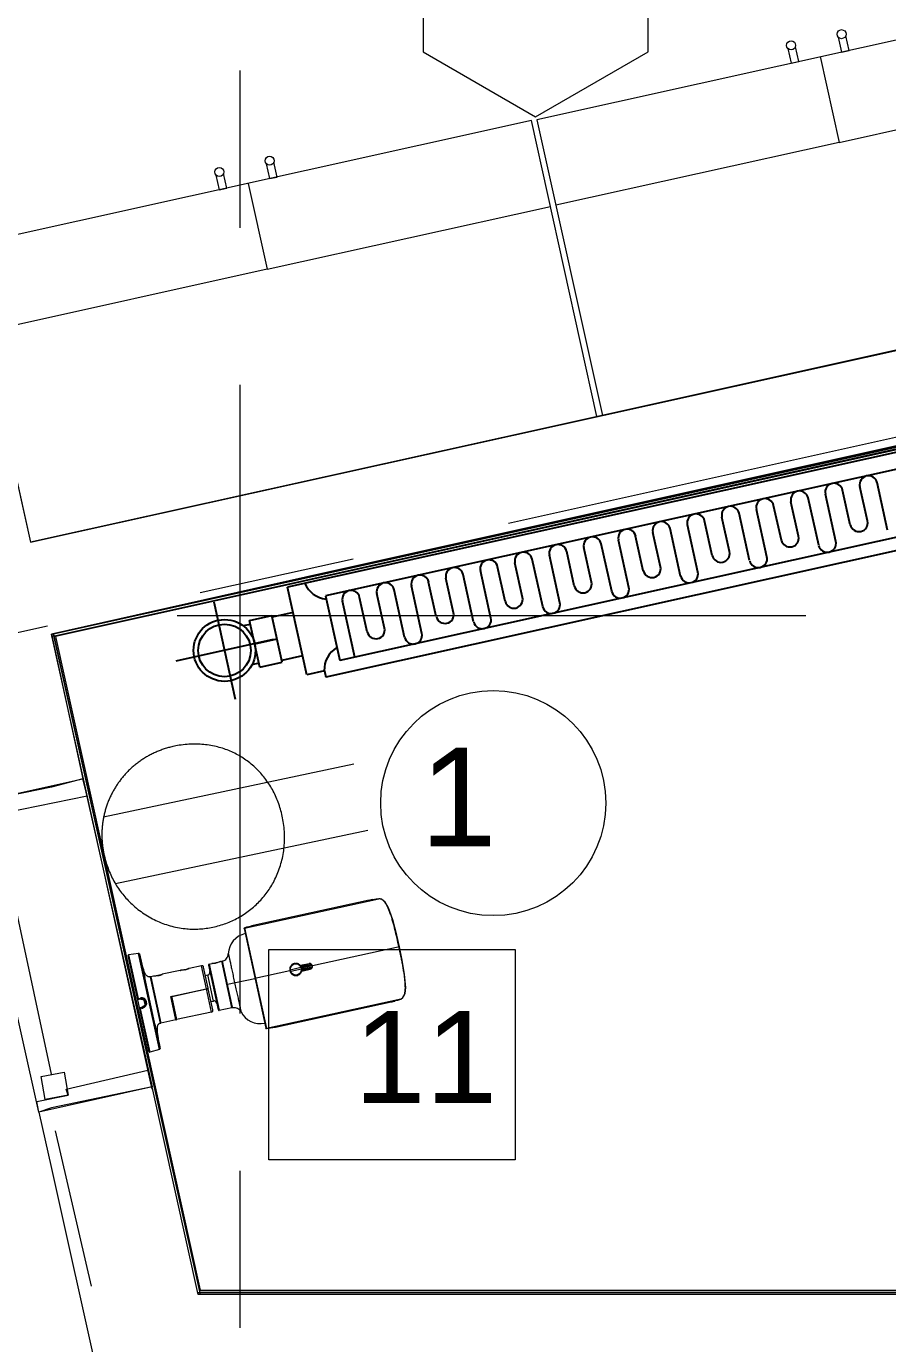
# Model space of a CAD drawing. Header units: inches. Extents: x 0.9 to 36.3, y 0.7 to 23.3.
# Drawn here: x 15.818 to 16.503, y 8.654 to 9.701 of the extents above; entities that cross this region are included whole.
import ezdxf

# ---------------------------------------------------------------- set-up
doc = ezdxf.new("R2010")
doc.units = ezdxf.units.IN
doc.layers.add('Baseboard heater', color=7, linetype='Continuous', true_color=0x581317)
for name, color, linetype, lineweight, true_color in [('Blocks', 7, 'Continuous', 5, 0x9a9c7f), ('Numbering Lights', 1, 'Continuous', 15, 0xff0000), ('PDF_Geometry', 7, 'Continuous', 9, 0x777777)]:
    doc.layers.add(name, color=color, linetype=linetype, lineweight=lineweight, true_color=true_color)
for name, color, linetype, lineweight in [('CCTV', 38, 'Continuous', 0), ('Numbering CCTV', 38, 'Continuous', 0), ('Numbering receptecles', 170, 'Continuous', 15), ('Receptacles', 170, 'Continuous', 15)]:
    doc.layers.add(name, color=color, linetype=linetype, lineweight=lineweight)
doc.styles.get("Standard").update_dxf_attribs({"font": 'arial.ttf'})

msp = doc.modelspace()

# ---------------------------------------------------------------- linework, layer by layer
at = {"layer": 'Baseboard heater', "linetype": 'ByBlock', "ltscale": 0.5}
for p, q in [((17.27, 9.5314), (16.0253, 9.2553)), ((17.2726, 9.4536), (16.0558, 9.1838)), ((16.0407, 9.1858), (16.0253, 9.2553)), ((16.0556, 9.2485), (16.067, 9.197)), ((16.0789, 9.1997), (16.069, 9.2443)), ((16.0888, 9.2199), (16.0827, 9.2473)), ((16.0547, 9.1889), (16.0407, 9.1858)), ((16.0547, 9.1889), (16.0558, 9.1838))]:
    msp.add_line(p, q, dxfattribs=at)
at = {"layer": 'Baseboard heater', "linetype": 'ByBlock', "ltscale": 0.3}
for p, q in [((17.2455, 9.5124), (16.0556, 9.2485)), ((17.2569, 9.4609), (16.067, 9.197)), ((16.4866, 9.3081), (16.4806, 9.3355)), ((16.5026, 9.3008), (16.4943, 9.3386)), ((16.4478, 9.2887), (16.4394, 9.3264)), ((16.4615, 9.2917), (16.4531, 9.3294)), ((16.4729, 9.305), (16.4668, 9.3325)), ((16.3929, 9.2765), (16.3845, 9.3142)), ((16.4066, 9.2796), (16.3983, 9.3173)), ((16.4181, 9.2929), (16.412, 9.3203)), ((16.4318, 9.2959), (16.4257, 9.3234)), ((16.3518, 9.2674), (16.3434, 9.3051)), ((16.3632, 9.2807), (16.3571, 9.3081)), ((16.3769, 9.2838), (16.3708, 9.3112)), ((16.2969, 9.2552), (16.2885, 9.2929)), ((16.3083, 9.2685), (16.3022, 9.296)), ((16.322, 9.2716), (16.3159, 9.299)), ((16.338, 9.2643), (16.3297, 9.3021)), ((16.2534, 9.2564), (16.2474, 9.2838)), ((16.2672, 9.2594), (16.2611, 9.2869)), ((16.2832, 9.2522), (16.2748, 9.2899)), ((16.1986, 9.2442), (16.1925, 9.2716)), ((16.2123, 9.2472), (16.2062, 9.2747)), ((16.2283, 9.24), (16.2199, 9.2777)), ((16.242, 9.243), (16.2336, 9.2808)), ((16.1574, 9.2351), (16.1513, 9.2625)), ((16.1734, 9.2278), (16.165, 9.2656)), ((16.1871, 9.2309), (16.1788, 9.2686)), ((16.1185, 9.2157), (16.1102, 9.2534)), ((16.1323, 9.2187), (16.1239, 9.2564)), ((16.1437, 9.232), (16.1376, 9.2595)), ((15.9667, 9.2438), (15.9838, 9.1664)), ((16.1025, 9.2229), (16.0965, 9.2503)), ((15.9952, 9.2289), (16.013, 9.2329)), ((16.0212, 9.1958), (16.013, 9.2329)), ((16.0298, 9.2352), (16.0133, 9.2315)), ((15.9958, 9.2258), (15.9902, 9.2246)), ((16.0034, 9.1919), (15.9952, 9.2289)), ((16.014, 9.2137), (15.9365, 9.1965)), ((15.9993, 9.2104), (16.0171, 9.2144)), ((16.0374, 9.2009), (16.0209, 9.1972)), ((16.0027, 9.195), (15.9971, 9.1937)), ((16.0034, 9.1919), (16.0212, 9.1958))]:
    msp.add_line(p, q, dxfattribs=at)
at = {"layer": 'Baseboard heater', "linetype": 'ByBlock', "ltscale": 0.5}
for radius in [0.0246, 0.0209]:
    msp.add_circle((15.9753, 9.2051), radius, dxfattribs=at)
at = {"layer": 'Baseboard heater', "linetype": 'ByBlock', "ltscale": 0.3}
for centre, start, end in [((16.46, 9.331), 12.5037, 192.5037), ((16.4874, 9.337), 12.5037, 192.5037), ((16.4051, 9.3188), 12.5037, 192.5037), ((16.4326, 9.3249), 12.5037, 192.5037), ((16.3502, 9.3066), 12.5037, 192.5037), ((16.3777, 9.3127), 12.5037, 192.5037), ((16.3228, 9.3005), 12.5037, 192.5037), ((16.4798, 9.3066), 192.5037, 12.5037), ((16.2679, 9.2884), 12.5037, 192.5037), ((16.2954, 9.2945), 12.5037, 192.5037), ((16.4249, 9.2944), 192.5037, 12.5037), ((16.2131, 9.2762), 12.5037, 192.5037), ((16.2405, 9.2823), 12.5037, 192.5037), ((16.37, 9.2822), 192.5037, 12.5037), ((16.4546, 9.2902), 192.5037, 12.5037), ((16.1856, 9.2701), 12.5037, 192.5037), ((16.3152, 9.2701), 192.5037, 12.5037), ((16.3998, 9.278), 192.5037, 12.5037), ((16.1308, 9.258), 12.5037, 192.5037), ((16.1582, 9.264), 12.5037, 192.5037), ((16.3449, 9.2659), 192.5037, 12.5037), ((16.1033, 9.2519), 12.5037, 192.5037), ((16.2603, 9.2579), 192.5037, 12.5037), ((16.29, 9.2537), 192.5037, 12.5037), ((16.2054, 9.2457), 192.5037, 12.5037), ((16.2351, 9.2415), 192.5037, 12.5037), ((16.1506, 9.2336), 192.5037, 12.5037), ((16.1803, 9.2294), 192.5037, 12.5037), ((16.0957, 9.2214), 192.5037, 12.5037), ((16.1254, 9.2172), 192.5037, 12.5037)]:
    msp.add_arc(centre, 0.00703, start, end, dxfattribs=at)
at = {"layer": 'Baseboard heater', "linetype": 'ByBlock', "ltscale": 0.5}
for centre, radius, start, end in [((16.058, 9.2663), 0.0204, 202.6105, 264.6635), ((16.0759, 9.2458), 0.00703, 12.5037, 192.5037), ((16.075, 9.1898), 0.0204, 120.3438, 182.3968)]:
    msp.add_arc(centre, radius, start, end, dxfattribs=at)
at = {"layer": 'Blocks', "linetype": 'ByBlock'}
for p, q in [((16.4489, 9.6775), (16.4641, 9.6091)), ((16.4641, 9.6091), (16.6893, 9.6591)), ((16.4641, 9.6091), (16.2388, 9.5591)), ((15.9941, 9.5765), (16.0093, 9.5082)), ((16.0093, 9.5082), (16.2345, 9.5582)), ((16.0093, 9.5082), (15.784, 9.4582))]:
    msp.add_line(p, q, dxfattribs=at)
for points in [[(16.6742, 9.7272), (16.2237, 9.6272), (16.2759, 9.392), (16.7264, 9.4919)], [(16.2193, 9.6265), (15.7688, 9.5266), (15.821, 9.2913), (16.2715, 9.3912)]]:
    msp.add_lwpolyline(points, close=True, dxfattribs=at)
for points in [[(16.4634, 9.6927), (16.466, 9.681), (16.472, 9.6823), (16.4694, 9.694)], [(16.4233, 9.6838), (16.4259, 9.6721), (16.4319, 9.6734), (16.4293, 9.6851)], [(16.0085, 9.592), (16.0111, 9.5803), (16.0171, 9.5816), (16.0145, 9.5934)], [(15.9685, 9.5831), (15.9711, 9.5714), (15.9771, 9.5728), (15.9745, 9.5845)]]:
    msp.add_lwpolyline(points, dxfattribs=at)
for centre in [(16.466, 9.6952), (16.4259, 9.6863), (16.0111, 9.5945), (15.9711, 9.5856)]:
    msp.add_circle(centre, 0.00359, dxfattribs=at)
at = {"layer": 'CCTV', "linetype": 'ByBlock'}
for p, q in [((15.9912, 8.9843), (16.098, 9.0076)), ((16.0903, 9.0064), (15.9981, 8.9863)), ((16.0903, 9.0064), (16.0903, 9.0064)), ((16.0903, 9.0064), (16.0903, 9.0064)), ((16.0933, 9.007), (16.0934, 9.007)), ((16.0972, 9.0076), (16.0972, 9.0076)), ((16.0972, 9.0076), (16.098, 9.0076)), ((16.0972, 9.0076), (16.0981, 9.0076)), ((16.098, 9.0076), (16.0981, 9.0076)), ((15.9909, 8.984), (16.0082, 8.9047)), ((15.9912, 8.9844), (16.0086, 8.9044)), ((15.998, 8.9863), (15.9981, 8.9863)), ((15.9981, 8.9863), (15.9981, 8.9863)), ((15.9981, 8.9863), (15.9981, 8.9863)), ((16.1144, 8.9693), (16.0452, 8.9543)), ((15.9154, 8.8859), (15.8987, 8.9625)), ((15.9069, 8.9642), (15.899, 8.963)), ((15.899, 8.963), (15.9066, 8.9284)), ((15.9235, 8.8877), (15.9069, 8.9642)), ((15.9077, 8.9637), (15.9118, 8.9451)), ((15.971, 8.9572), (15.9699, 8.9569)), ((15.9717, 8.9575), (15.971, 8.9572)), ((15.971, 8.9572), (15.971, 8.9572)), ((15.9719, 8.9576), (15.9717, 8.9575)), ((15.9717, 8.9575), (15.9717, 8.9575)), ((15.972, 8.9576), (15.9719, 8.9576)), ((15.9719, 8.9576), (15.9719, 8.9576)), ((15.972, 8.9576), (15.9719, 8.9576)), ((15.972, 8.9576), (15.9732, 8.9579)), ((15.972, 8.9576), (15.972, 8.9576)), ((15.9812, 8.9211), (15.9732, 8.9579)), ((15.9735, 8.9577), (15.9814, 8.9213)), ((15.9814, 8.9213), (15.9735, 8.9577)), ((15.9817, 8.9212), (15.9736, 8.958)), ((15.9101, 8.9528), (15.91, 8.9533)), ((15.9103, 8.952), (15.9101, 8.9528)), ((15.9105, 8.9509), (15.9103, 8.952)), ((15.9107, 8.9499), (15.9105, 8.9509)), ((15.9109, 8.9493), (15.9107, 8.9499)), ((15.9109, 8.9493), (15.911, 8.9487)), ((15.9235, 8.9468), (15.9223, 8.9465)), ((15.9246, 8.9471), (15.9235, 8.9468)), ((15.9254, 8.9474), (15.9246, 8.9471)), ((15.9246, 8.9471), (15.9246, 8.9471)), ((15.9256, 8.9475), (15.9254, 8.9474)), ((15.9257, 8.9476), (15.9256, 8.9475)), ((15.9256, 8.9475), (15.9256, 8.9475)), ((15.9256, 8.9475), (15.9256, 8.9475)), ((15.9401, 8.9507), (15.9257, 8.9476)), ((15.9257, 8.9475), (15.9257, 8.9476)), ((15.9401, 8.9507), (15.9402, 8.9507)), ((15.9402, 8.9507), (15.9402, 8.9507)), ((15.9413, 8.9508), (15.9413, 8.9508)), ((15.9424, 8.9509), (15.9424, 8.9509)), ((15.9449, 8.9514), (15.9437, 8.9511)), ((15.9437, 8.9511), (15.9437, 8.9511)), ((15.946, 8.9518), (15.9449, 8.9514)), ((15.9468, 8.9521), (15.946, 8.9518)), ((15.946, 8.9518), (15.946, 8.9518)), ((15.947, 8.9522), (15.9467, 8.9521)), ((15.947, 8.9522), (15.9471, 8.9522)), ((15.947, 8.9522), (15.947, 8.9522)), ((15.947, 8.9522), (15.947, 8.9522)), ((15.9471, 8.9522), (15.947, 8.9522)), ((15.9569, 8.9543), (15.9471, 8.9522)), ((15.9609, 8.9359), (15.9569, 8.9543)), ((15.9623, 8.9365), (15.9586, 8.9532)), ((15.9601, 8.9466), (15.9619, 8.947)), ((15.9664, 8.9263), (15.9619, 8.947)), ((15.9625, 8.9548), (15.9702, 8.9194)), ((15.9631, 8.9557), (15.9653, 8.9562)), ((15.9631, 8.9557), (15.9711, 8.9189)), ((15.9653, 8.9562), (15.9653, 8.9562)), ((15.9656, 8.9562), (15.9653, 8.9562)), ((15.9654, 8.9562), (15.9653, 8.9562)), ((15.9653, 8.9562), (15.9653, 8.9562)), ((15.9653, 8.9562), (15.9653, 8.9562)), ((15.9675, 8.9564), (15.9675, 8.9564)), ((15.9699, 8.9569), (15.9687, 8.9566)), ((15.9687, 8.9566), (15.9687, 8.9566)), ((16.0272, 8.9504), (15.9995, 8.9443)), ((16.0276, 8.9512), (16.0361, 8.9531)), ((16.0279, 8.9497), (16.0276, 8.9512)), ((16.0364, 8.9516), (16.0279, 8.9497)), ((16.0425, 8.956), (16.0357, 8.9545)), ((16.0439, 8.9558), (16.036, 8.9541)), ((16.0361, 8.9531), (16.0364, 8.9516)), ((16.0447, 8.9552), (16.0364, 8.9534)), ((16.0365, 8.9534), (16.0448, 8.9552)), ((16.0452, 8.9543), (16.0366, 8.9524)), ((16.0367, 8.9501), (16.0435, 8.9516)), ((16.0368, 8.9506), (16.0447, 8.9523)), ((16.0452, 8.9533), (16.0369, 8.9515)), ((16.0369, 8.9514), (16.0452, 8.9532)), ((15.9241, 8.8886), (15.9118, 8.9451)), ((15.9161, 8.9455), (15.9242, 8.9086)), ((15.9168, 8.9439), (15.9164, 8.9453)), ((15.9243, 8.9089), (15.9164, 8.9453)), ((15.9244, 8.9089), (15.9165, 8.9453)), ((15.9187, 8.946), (15.9166, 8.9456)), ((15.9166, 8.9456), (15.9247, 8.9087)), ((15.9187, 8.946), (15.9188, 8.9461)), ((15.9188, 8.9461), (15.9188, 8.9461)), ((15.9199, 8.9461), (15.9199, 8.9461)), ((15.9211, 8.9462), (15.9211, 8.9462)), ((15.9223, 8.9465), (15.9223, 8.9465)), ((15.9326, 8.93), (15.9608, 8.9361)), ((15.9329, 8.9298), (15.9621, 8.9362)), ((15.9337, 8.93), (15.9621, 8.9362)), ((15.9777, 8.9396), (15.9995, 8.9443)), ((15.9062, 8.9283), (15.9084, 8.9287)), ((15.9086, 8.928), (15.9064, 8.9275)), ((15.9087, 8.9277), (15.9064, 8.9272)), ((15.9121, 8.9235), (15.9113, 8.927)), ((15.9367, 8.9114), (15.9326, 8.93)), ((15.9368, 8.9116), (15.9329, 8.9298)), ((15.933, 8.9298), (15.9365, 8.9137)), ((15.9332, 8.9291), (15.937, 8.9117)), ((15.9334, 8.9292), (15.9372, 8.9115)), ((15.9337, 8.93), (15.9338, 8.9298)), ((15.9589, 8.9353), (15.9338, 8.9298)), ((15.9609, 8.9357), (15.9589, 8.9353)), ((15.9649, 8.9175), (15.9609, 8.9359)), ((15.966, 8.9193), (15.9624, 8.936)), ((15.9646, 8.9259), (15.9664, 8.9263)), ((15.9664, 8.9263), (15.9664, 8.9263)), ((16.1154, 8.9277), (16.0086, 8.9045)), ((16.0157, 8.9056), (16.1079, 8.9256)), ((16.1079, 8.9256), (16.1079, 8.9256)), ((16.1079, 8.9256), (16.1079, 8.9256)), ((16.111, 8.9264), (16.1109, 8.9263)), ((16.1154, 8.9277), (16.1146, 8.9274)), ((16.1146, 8.9274), (16.1147, 8.9274)), ((16.1147, 8.9274), (16.1154, 8.9278)), ((16.1154, 8.9278), (16.1154, 8.9277)), ((15.9077, 8.9212), (15.91, 8.9217)), ((15.9078, 8.9209), (15.91, 8.9214)), ((15.908, 8.9202), (15.9102, 8.9206)), ((15.9083, 8.9202), (15.9159, 8.8856)), ((15.9649, 8.9175), (15.9372, 8.9115)), ((15.9711, 8.9189), (15.9812, 8.9211)), ((15.9204, 8.9057), (15.9204, 8.9057)), ((15.9241, 8.9103), (15.9243, 8.9089)), ((15.9367, 8.9114), (15.9247, 8.9087)), ((15.9365, 8.9138), (15.9365, 8.9137)), ((16.0157, 8.9056), (16.0156, 8.9056)), ((16.0157, 8.9056), (16.0157, 8.9056)), ((16.0157, 8.9056), (16.0157, 8.9056)), ((15.9208, 8.9039), (15.9208, 8.9039)), ((15.9212, 8.9019), (15.9212, 8.9019)), ((15.9215, 8.9003), (15.9213, 8.9013)), ((15.9217, 8.8995), (15.9215, 8.9003)), ((15.9216, 8.9002), (15.9216, 8.9001)), ((15.9218, 8.899), (15.9217, 8.8995)), ((15.9219, 8.8987), (15.9218, 8.899)), ((15.9218, 8.899), (15.9218, 8.899)), ((15.9235, 8.8877), (15.9159, 8.8856))]:
    msp.add_line(p, q, dxfattribs=at)
for points in [[(16.1144, 8.9693), (16.1123, 8.9786), (16.1091, 8.9908), (16.1066, 8.9982), (16.1055, 9.0009), (16.1031, 9.0048), (16.1001, 9.0072), (16.0981, 9.0076)], [(16.1154, 8.9278), (16.1171, 8.929), (16.1189, 8.9324), (16.1194, 8.937), (16.1193, 8.9398), (16.1185, 8.9476), (16.1164, 8.96), (16.1144, 8.9693)], [(15.91, 8.9533), (15.9099, 8.9536), (15.9099, 8.9537), (15.9099, 8.9537), (15.9099, 8.9537)], [(15.9119, 8.9451), (15.9119, 8.9451), (15.9119, 8.9452), (15.9118, 8.9453), (15.9118, 8.9454), (15.9118, 8.9456), (15.9117, 8.9458), (15.9116, 8.9461), (15.9115, 8.9465), (15.9114, 8.9469), (15.9113, 8.9475), (15.9112, 8.9481), (15.911, 8.9487)], [(15.9437, 8.9511), (15.9424, 8.9509), (15.9413, 8.9508), (15.9405, 8.9507), (15.9402, 8.9507)], [(15.9687, 8.9566), (15.9675, 8.9564), (15.9664, 8.9562), (15.9656, 8.9562)], [(15.9223, 8.9465), (15.9211, 8.9462), (15.9199, 8.9461), (15.9191, 8.9461), (15.9188, 8.9461)], [(15.9213, 8.9013), (15.9211, 8.9022), (15.921, 8.9027), (15.9209, 8.9033), (15.9208, 8.9039), (15.9206, 8.9045), (15.9205, 8.9051), (15.9204, 8.9056), (15.9203, 8.906), (15.9203, 8.9064), (15.9202, 8.9066), (15.9202, 8.9069), (15.9202, 8.907), (15.9202, 8.9071), (15.9201, 8.9072)]]:
    msp.add_lwpolyline(points, dxfattribs=at)
msp.add_circle((16.032, 8.9514), 0.00445, dxfattribs=at)
for centre, radius, start, end in [((16.1176, 8.8811), 0.1282, 100.9201, 102.2891), ((16.0972, 9.0049), 0.00264, 90.4004, 91.4001), ((16.098, 9.0021), 0.00546, 89.5951, 90.3568), ((16.098, 9.0023), 0.00528, 85.153, 89.6124), ((15.9954, 8.9632), 0.0171, 102.2814, 178.0652), ((15.9913, 8.984), 0.000377, 102.2421, 192.2421), ((15.9913, 8.9841), 0.000376, 142.4128, 192.2766), ((16.0023, 8.9514), 0.035, 105.8178, 106.0534), ((16.0257, 8.8594), 0.1299, 102.3193, 103.1742), ((15.8991, 8.9626), 0.000377, 99.2814, 192.2814), ((15.907, 8.9635), 0.000754, 12.5426, 99.2724), ((15.964, 8.9768), 0.0208, 292.0179, 292.7109), ((15.9733, 8.9577), 0.000226, 12.2814, 102.2814), ((15.9737, 8.9578), 0.000226, 104.4443, 192.2698), ((15.9095, 8.9537), 0.000373, 9.4458, 12.6423), ((15.9572, 8.9529), 0.00151, 12.2765, 102.2817), ((15.9615, 8.9492), 0.00226, 282.2814, 12.2798), ((15.9633, 8.955), 0.000754, 102.2814, 192.2814), ((15.9647, 8.976), 0.0198, 271.8353, 272.5777), ((15.9647, 8.9751), 0.0189, 272.5218, 278.4736), ((15.9648, 8.9745), 0.0183, 278.5647, 282.2749), ((16.0274, 8.9517), 0.000302, 106.5746, 245.9882), ((16.0274, 8.9511), 0.000302, 114.5746, 253.9882), ((16.0275, 8.9523), 0.000302, 98.5746, 237.9882), ((16.0275, 8.9504), 0.000302, 122.5746, 261.9882), ((16.0276, 8.953), 0.000302, 90.5746, 229.9882), ((16.032, 8.9514), 0.00471, 171.7228, 172.84), ((16.032, 8.9514), 0.00471, 179.7228, 180.84), ((16.032, 8.9514), 0.00471, 187.7228, 188.84), ((16.032, 8.9514), 0.00471, 163.7228, 164.84), ((16.032, 8.9514), 0.00471, 195.7228, 196.84), ((16.0277, 8.9498), 0.000302, 130.5746, 269.9882), ((16.0279, 8.9535), 0.000302, 82.5746, 221.9882), ((16.032, 8.9514), 0.00471, 155.7228, 156.84), ((16.0279, 8.9492), 0.000302, 138.5746, 277.9882), ((16.032, 8.9514), 0.00471, 203.7228, 204.84), ((16.0282, 8.9541), 0.000302, 74.5746, 213.9882), ((16.032, 8.9514), 0.00471, 147.7228, 148.84), ((16.032, 8.9514), 0.00471, 211.7228, 212.84), ((16.0283, 8.9487), 0.000302, 146.5746, 285.9882), ((16.0286, 8.9546), 0.000302, 66.5746, 205.9882), ((16.032, 8.9514), 0.00471, 139.7228, 140.84), ((16.032, 8.9514), 0.00471, 219.7228, 220.84), ((16.0287, 8.9482), 0.000302, 154.5746, 293.9882), ((16.0291, 8.955), 0.000302, 58.5746, 197.9882), ((16.032, 8.9514), 0.00471, 131.7228, 132.84), ((16.032, 8.9514), 0.00471, 227.7228, 228.84), ((16.0292, 8.9478), 0.000302, 162.5746, 301.9882), ((16.0297, 8.9554), 0.000302, 50.5746, 189.9882), ((16.032, 8.9514), 0.00471, 123.7228, 124.84), ((16.032, 8.9514), 0.00471, 235.7228, 236.84), ((16.0297, 8.9474), 0.000302, 170.5746, 309.9882), ((16.032, 8.9514), 0.00471, 115.7228, 116.84), ((16.0302, 8.9557), 0.000302, 42.5746, 181.9882), ((16.032, 8.9514), 0.00471, 243.7228, 244.84), ((16.0303, 8.9471), 0.000302, 178.5746, 317.9882), ((16.032, 8.9514), 0.00471, 107.7228, 108.84), ((16.0308, 8.9559), 0.000302, 34.5746, 173.9882), ((16.032, 8.9514), 0.00471, 251.7228, 252.84), ((16.0309, 8.9469), 0.000302, 186.5746, 325.9882), ((16.032, 8.9514), 0.00471, 99.7228, 100.84), ((16.032, 8.9514), 0.00471, 259.7228, 260.84), ((16.0315, 8.956), 0.000302, 26.5746, 165.9882), ((16.0315, 8.9468), 0.000302, 194.5746, 333.9882), ((16.032, 8.9514), 0.00471, 91.7228, 92.84), ((16.0321, 8.956), 0.000302, 18.5746, 157.9882), ((16.032, 8.9514), 0.00471, 267.7228, 268.84), ((16.0322, 8.9468), 0.000302, 202.5746, 341.9882), ((16.032, 8.9514), 0.00471, 83.7228, 84.84), ((16.032, 8.9514), 0.00471, 275.7228, 276.84), ((16.0327, 8.9559), 0.000302, 10.5746, 149.9882), ((16.0328, 8.9469), 0.000302, 210.5746, 349.9882), ((16.032, 8.9514), 0.00471, 75.7228, 76.84), ((16.0334, 8.9558), 0.000302, 2.5746, 141.9882), ((16.032, 8.9514), 0.00471, 283.7228, 284.84), ((16.0334, 8.947), 0.000302, 218.5746, 357.9882), ((16.032, 8.9514), 0.00471, 67.7228, 68.84), ((16.032, 8.9514), 0.00471, 291.7228, 292.84), ((16.034, 8.9555), 0.000302, 354.5746, 133.9882), ((16.034, 8.9473), 0.000302, 226.5746, 5.9882), ((16.032, 8.9514), 0.00471, 59.7228, 60.84), ((16.0345, 8.9552), 0.000302, 346.5746, 125.9882), ((16.032, 8.9514), 0.00471, 299.7228, 300.84), ((16.0346, 8.9476), 0.000302, 234.5746, 13.9882), ((16.032, 8.9514), 0.00471, 51.7228, 52.84), ((16.035, 8.9548), 0.000302, 338.5746, 117.9882), ((16.0351, 8.948), 0.000302, 242.5746, 21.9882), ((16.032, 8.9514), 0.00471, 307.7228, 308.84), ((16.032, 8.9514), 0.00471, 43.7228, 44.84), ((16.032, 8.9514), 0.00471, 315.7228, 316.84), ((16.0355, 8.9544), 0.000302, 330.5746, 109.9882), ((16.0355, 8.9485), 0.000302, 250.5746, 29.9882), ((16.032, 8.9514), 0.00471, 35.7228, 36.84), ((16.0359, 8.9539), 0.000302, 322.5746, 101.9882), ((16.0359, 8.949), 0.000302, 258.5746, 37.9882), ((16.032, 8.9514), 0.00471, 323.7228, 324.84), ((16.032, 8.9514), 0.00471, 27.7228, 28.84), ((16.0362, 8.9533), 0.000302, 314.5746, 93.9882), ((16.032, 8.9514), 0.00471, 331.7228, 332.84), ((16.0362, 8.9495), 0.000302, 266.5746, 45.9882), ((16.032, 8.9514), 0.00471, 19.7228, 20.84), ((16.0364, 8.9527), 0.000302, 306.5746, 85.9882), ((16.0364, 8.9502), 0.000302, 274.5746, 53.9882), ((16.032, 8.9514), 0.00471, 339.7228, 340.84), ((16.032, 8.9514), 0.00471, 11.7228, 12.84), ((16.0365, 8.9521), 0.000302, 298.5746, 77.9882), ((16.0365, 8.9508), 0.000302, 282.5746, 61.9882), ((16.032, 8.9514), 0.00471, 347.7228, 348.84), ((16.032, 8.9514), 0.00471, 3.7228, 4.84), ((16.0366, 8.9514), 0.000302, 290.5746, 69.9882), ((16.032, 8.9514), 0.00471, 355.7228, 356.84), ((16.043, 8.9538), 0.00226, 282.2814, 102.2814), ((15.9116, 8.9449), 0.000377, 13.7405, 55.2494), ((15.9162, 8.9453), 0.000226, 15.6156, 98.8659), ((15.9167, 8.9454), 0.000226, 102.2814, 192.2814), ((15.9188, 8.943), 0.00306, 90.6736, 90.8959), ((15.9621, 8.9364), 0.000226, 282.2816, 12.2815), ((15.9622, 8.936), 0.000226, 12.2814, 102.2818), ((15.9093, 8.9247), 0.00415, 282.2814, 102.2814), ((15.9093, 8.9247), 0.00376, 100.7853, 102.27), ((15.9093, 8.9247), 0.00339, 282.2814, 102.2814), ((15.9339, 8.9293), 0.000754, 102.2813, 192.2814), ((15.9669, 8.9241), 0.00226, 12.283, 102.2814), ((16.082, 9.0448), 0.122, 282.2376, 283.6777), ((16.1136, 8.9298), 0.00264, 293.1743, 294.1628), ((16.1131, 8.9328), 0.0055, 294.1994, 294.9775), ((16.1132, 8.9327), 0.00538, 294.9743, 296.677), ((15.9093, 8.9247), 0.00376, 282.2893, 283.7719), ((15.9646, 8.919), 0.00151, 282.2813, 12.277), ((15.971, 8.9196), 0.000754, 192.2814, 282.2814), ((15.9812, 8.9213), 0.000226, 282.2814, 12.2814), ((15.9816, 8.9214), 0.000226, 192.2953, 280.1108), ((16.0037, 8.9254), 0.0171, 206.4976, 282.2814), ((15.9198, 8.9073), 0.000377, 329.3134, 10.8223), ((15.9298, 8.9084), 0.00971, 188.4564, 188.7163), ((15.9241, 8.9088), 0.000226, 285.697, 8.947), ((15.9246, 8.909), 0.000226, 192.2814, 282.2814), ((15.9368, 8.9135), 0.000377, 147.2814, 192.2814), ((15.9366, 8.9116), 0.000226, 282.234, 12.2983), ((15.9372, 8.9117), 0.000226, 192.2988, 282.2336), ((16.0085, 8.9049), 0.000377, 192.3206, 282.3207), ((16.0085, 8.9048), 0.000376, 192.2861, 240.329), ((15.9875, 9.0352), 0.1326, 281.4154, 282.2319), ((16.276, 8.9783), 0.3629, 191.8388, 192.1551), ((16.7046, 9.0703), 0.8013, 192.1325, 192.2585), ((16.3778, 8.9992), 0.4669, 192.2471, 192.3936), ((15.9216, 8.8984), 0.000373, 11.9205, 15.1144), ((16.0087, 8.9053), 0.00089, 262.2375, 263.5591), ((15.9158, 8.886), 0.000377, 192.2814, 285.2814), ((15.9233, 8.8885), 0.000754, 285.2904, 12.0203)]:
    msp.add_arc(centre, radius, start, end, dxfattribs=at)
for points, knots in [([(16.0903, 9.0064), (16.091, 9.0065), (16.0925, 9.0068), (16.0944, 9.0072), (16.0958, 9.0074), (16.0967, 9.0076), (16.097, 9.0076), (16.0972, 9.0076)], [0, 0, 0, 0, 0.329676, 0.624769, 0.854843, 0.938729, 1, 1, 1, 1]), ([(16.0934, 9.007), (16.0936, 9.0071), (16.0944, 9.0072), (16.0952, 9.0073), (16.0957, 9.0074)], [0, 0, 0, 0, 0.279998, 1, 1, 1, 1]), ([(16.0957, 9.0074), (16.0958, 9.0074), (16.0961, 9.0075), (16.0964, 9.0075), (16.0966, 9.0075)], [0, 0, 0, 0, 0.280719, 1, 1, 1, 1]), ([(16.0966, 9.0075), (16.0966, 9.0075), (16.0968, 9.0076), (16.097, 9.0076), (16.0972, 9.0076)], [0, 0, 0, 0, 0.305351, 1, 1, 1, 1]), ([(16.114, 8.9693), (16.1135, 8.9716), (16.1125, 8.9763), (16.1111, 8.9821), (16.1099, 8.9868), (16.109, 8.9901), (16.108, 8.9934), (16.1069, 8.9965), (16.1059, 8.9993), (16.1049, 9.0014), (16.1041, 9.0029), (16.1034, 9.004), (16.1027, 9.005), (16.1019, 9.0059), (16.1012, 9.0065), (16.1004, 9.007), (16.0994, 9.0074), (16.0988, 9.0075), (16.0985, 9.0076)], [0, 0, 0, 0, 0.16895, 0.337337, 0.42085, 0.503288, 0.583665, 0.660468, 0.731538, 0.794467, 0.822316, 0.847639, 0.890831, 0.909132, 0.925542, 0.953902, 0.978104, 1, 1, 1, 1]), ([(15.9909, 8.984), (15.9909, 8.984), (15.9909, 8.9842), (15.991, 8.9843), (15.991, 8.9843)], [0, 0, 0, 0, 0.567595, 1, 1, 1, 1]), ([(15.991, 8.9843), (15.991, 8.9843), (15.9911, 8.9844), (15.9912, 8.9844), (15.9912, 8.9845)], [0, 0, 0, 0, 0.310706, 1, 1, 1, 1]), ([(15.9912, 8.9844), (15.9912, 8.9844), (15.9912, 8.9845), (15.9913, 8.9845), (15.9914, 8.9846), (15.9917, 8.9847), (15.9921, 8.9848), (15.9925, 8.9849), (15.9927, 8.985)], [0, 0, 0, 0, 0.025196, 0.076231, 0.157082, 0.2682, 0.578703, 1, 1, 1, 1]), ([(15.9912, 8.9845), (15.9912, 8.9845), (15.9913, 8.9845), (15.9914, 8.9846), (15.9914, 8.9846)], [0, 0, 0, 0, 0.229035, 1, 1, 1, 1]), ([(15.9914, 8.9846), (15.9916, 8.9846), (15.9919, 8.9848), (15.9928, 8.985), (15.9941, 8.9854), (15.996, 8.9858), (15.9974, 8.9862), (15.9981, 8.9863)], [0, 0, 0, 0, 0.064688, 0.150909, 0.38261, 0.675091, 1, 1, 1, 1]), ([(15.9928, 8.985), (15.9933, 8.9852), (15.9944, 8.9854), (15.9955, 8.9857), (15.9961, 8.9859)], [0, 0, 0, 0, 0.45263, 1, 1, 1, 1]), ([(16.1156, 8.9278), (16.1159, 8.928), (16.1164, 8.9283), (16.1175, 8.9294), (16.1183, 8.9311), (16.1188, 8.9332), (16.1191, 8.9355), (16.1191, 8.9381), (16.1189, 8.9411), (16.1187, 8.9438), (16.1184, 8.9461), (16.1181, 8.9484), (16.1176, 8.9513), (16.117, 8.9549), (16.1163, 8.9585), (16.1153, 8.9633), (16.1145, 8.9669), (16.114, 8.9693)], [0, 0, 0, 0, 0.021763, 0.045513, 0.106268, 0.148141, 0.200098, 0.262267, 0.333115, 0.410206, 0.45033, 0.491185, 0.574399, 0.658801, 0.743802, 0.829099, 1, 1, 1, 1]), ([(15.9161, 8.9455), (15.9159, 8.9454), (15.9155, 8.9454), (15.9149, 8.9455), (15.9144, 8.9457), (15.9138, 8.946), (15.9131, 8.9467), (15.9125, 8.9476), (15.9119, 8.9487), (15.9113, 8.9503), (15.9105, 8.9525), (15.9098, 8.9551), (15.9091, 8.9579), (15.9084, 8.9608), (15.908, 8.9627), (15.9078, 8.9636)], [0, 0, 0, 0, 0.031047, 0.058469, 0.083921, 0.108718, 0.159185, 0.212975, 0.27011, 0.330095, 0.456287, 0.587981, 0.723285, 0.860877, 1, 1, 1, 1]), ([(15.9717, 8.9575), (15.9716, 8.9575), (15.9706, 8.9571), (15.9696, 8.9568), (15.9687, 8.9566)], [0, 0, 0, 0, 0.16346, 1, 1, 1, 1]), ([(15.9736, 8.958), (15.9743, 8.9582), (15.9755, 8.9587), (15.977, 8.9601), (15.978, 8.9618), (15.9783, 8.9632), (15.9783, 8.9638)], [0, 0, 0, 0, 0.25011, 0.499979, 0.749911, 1, 1, 1, 1]), ([(15.9783, 8.9638), (15.9783, 8.9638), (15.9783, 8.9638), (15.9783, 8.9638), (15.9783, 8.9638), (15.9784, 8.9637), (15.9784, 8.9636), (15.9784, 8.9635), (15.9784, 8.9634), (15.9785, 8.9631), (15.9785, 8.9629), (15.9786, 8.9625), (15.9787, 8.9621), (15.9788, 8.9617), (15.979, 8.9611), (15.9792, 8.9601), (15.9795, 8.9588), (15.9798, 8.9574), (15.9801, 8.9557), (15.9805, 8.9539), (15.9809, 8.952), (15.9815, 8.9492), (15.9823, 8.9455), (15.983, 8.9424), (15.9833, 8.9408)], [0, 0, 0, 0, 0.000301, 0.001197, 0.002683, 0.004751, 0.007393, 0.010602, 0.018692, 0.028967, 0.041382, 0.055898, 0.072473, 0.091076, 0.111707, 0.159142, 0.214994, 0.279001, 0.350326, 0.42805, 0.511613, 0.600683, 0.793467, 1, 1, 1, 1]), ([(15.9099, 8.9538), (15.9099, 8.9538), (15.9099, 8.9537), (15.9099, 8.9537), (15.9099, 8.9537), (15.9099, 8.9537), (15.9099, 8.9536), (15.91, 8.9535), (15.91, 8.9534), (15.91, 8.9532), (15.9101, 8.953), (15.9101, 8.9527), (15.9102, 8.9523), (15.9103, 8.9518), (15.9105, 8.951), (15.9107, 8.9502), (15.9108, 8.9496), (15.9109, 8.9493)], [0, 0, 0, 0, 0.001083, 0.004677, 0.010748, 0.019252, 0.030141, 0.043367, 0.076642, 0.118695, 0.16913, 0.227539, 0.293447, 0.445094, 0.617931, 0.805158, 1, 1, 1, 1]), ([(15.9099, 8.9537), (15.9099, 8.9537), (15.9099, 8.9537), (15.9099, 8.9538), (15.9099, 8.9538)], [0, 0, 0, 0, 0.510054, 1, 1, 1, 1]), ([(15.911, 8.9493), (15.9108, 8.9503), (15.9105, 8.9515), (15.9101, 8.953), (15.91, 8.9535), (15.9099, 8.9537)], [0, 0, 0, 0, 0.648972, 0.876968, 1, 1, 1, 1]), ([(15.9109, 8.9493), (15.911, 8.949), (15.9111, 8.9484), (15.9113, 8.9476), (15.9114, 8.9469), (15.9116, 8.9463), (15.9117, 8.9459), (15.9117, 8.9457), (15.9118, 8.9455), (15.9118, 8.9453), (15.9119, 8.9452), (15.9119, 8.9451), (15.9119, 8.945), (15.912, 8.945), (15.912, 8.945)], [0, 0, 0, 0, 0.195644, 0.383042, 0.555658, 0.706858, 0.772491, 0.830705, 0.880953, 0.922708, 0.955634, 0.979694, 0.994666, 1, 1, 1, 1]), ([(15.912, 8.9451), (15.912, 8.9451), (15.9119, 8.9453), (15.9118, 8.9458), (15.9117, 8.9467), (15.9114, 8.9479), (15.9111, 8.9488), (15.911, 8.9493)], [0, 0, 0, 0, 0.050246, 0.1273, 0.355274, 0.657213, 1, 1, 1, 1]), ([(15.9223, 8.9465), (15.9225, 8.9465), (15.9229, 8.9466), (15.9235, 8.9468), (15.9241, 8.9469), (15.9247, 8.9471), (15.9252, 8.9473), (15.9256, 8.9475), (15.9257, 8.9475)], [0, 0, 0, 0, 0.181707, 0.357092, 0.520994, 0.66706, 0.89078, 1, 1, 1, 1]), ([(15.9257, 8.9476), (15.9257, 8.9476), (15.9257, 8.9476), (15.9257, 8.9476), (15.9257, 8.9476)], [0, 0, 0, 0, 0.399191, 1, 1, 1, 1]), ([(15.9437, 8.9511), (15.9432, 8.951), (15.9424, 8.9509), (15.9414, 8.9508), (15.9406, 8.9507), (15.9402, 8.9507), (15.9401, 8.9507)], [0, 0, 0, 0, 0.362731, 0.675684, 0.898012, 1, 1, 1, 1]), ([(15.9401, 8.9507), (15.9401, 8.9507), (15.9401, 8.9507), (15.9401, 8.9507), (15.9401, 8.9507)], [0, 0, 0, 0, 0.3695, 1, 1, 1, 1]), ([(15.9437, 8.9511), (15.9439, 8.9512), (15.9443, 8.9513), (15.9449, 8.9514), (15.9454, 8.9516), (15.946, 8.9518), (15.9466, 8.952), (15.9469, 8.9521), (15.947, 8.9522)], [0, 0, 0, 0, 0.180756, 0.355289, 0.518546, 0.66425, 0.888408, 1, 1, 1, 1]), ([(15.9471, 8.9522), (15.9471, 8.9522), (15.9471, 8.9522), (15.9471, 8.9522), (15.9471, 8.9522)], [0, 0, 0, 0, 0.399911, 1, 1, 1, 1]), ([(15.912, 8.945), (15.912, 8.945), (15.912, 8.945), (15.912, 8.945), (15.912, 8.9451), (15.912, 8.9451)], [0, 0, 0, 0, 0.234882, 0.561752, 1, 1, 1, 1]), ([(15.9188, 8.946), (15.9188, 8.946), (15.9187, 8.946), (15.9187, 8.946), (15.9187, 8.946)], [0, 0, 0, 0, 0.369358, 1, 1, 1, 1]), ([(15.9223, 8.9465), (15.9219, 8.9464), (15.9211, 8.9462), (15.9201, 8.9461), (15.9193, 8.9461), (15.9189, 8.946), (15.9188, 8.946)], [0, 0, 0, 0, 0.356849, 0.666708, 0.89065, 1, 1, 1, 1]), ([(15.9608, 8.9361), (15.9609, 8.9362), (15.9611, 8.9362), (15.9614, 8.9363), (15.9616, 8.9363), (15.9618, 8.9364), (15.962, 8.9364), (15.962, 8.9364), (15.9621, 8.9364), (15.9622, 8.9364), (15.9622, 8.9364), (15.9622, 8.9365), (15.9623, 8.9365), (15.9623, 8.9365), (15.9623, 8.9365), (15.9623, 8.9365), (15.9623, 8.9365), (15.9623, 8.9365)], [0, 0, 0, 0, 0.195031, 0.382715, 0.555562, 0.707111, 0.773007, 0.831468, 0.88192, 0.923867, 0.956937, 0.970029, 0.980777, 0.989163, 0.995173, 0.998789, 1, 1, 1, 1]), ([(15.9833, 8.9408), (15.9837, 8.9392), (15.9843, 8.9362), (15.9853, 8.9318), (15.9861, 8.9284), (15.9866, 8.9259), (15.987, 8.9243), (15.9873, 8.9228), (15.9876, 8.9215), (15.9878, 8.9204), (15.988, 8.9195), (15.9881, 8.9189), (15.9882, 8.9185), (15.9882, 8.9183), (15.9883, 8.9181), (15.9883, 8.9179), (15.9883, 8.9179), (15.9883, 8.9178), (15.9883, 8.9178)], [0, 0, 0, 0, 0.206533, 0.399317, 0.57195, 0.649674, 0.720999, 0.785006, 0.840858, 0.888293, 0.927527, 0.958618, 0.971033, 0.981308, 0.989398, 0.995249, 0.998803, 1, 1, 1, 1]), ([(15.9085, 8.9283), (15.9085, 8.9284), (15.9084, 8.9285), (15.9084, 8.9286), (15.9084, 8.9286), (15.9084, 8.9287), (15.9084, 8.9287), (15.9084, 8.9287), (15.9084, 8.9287), (15.9084, 8.9287)], [0, 0, 0, 0, 0.35643, 0.535493, 0.69769, 0.830118, 0.925702, 0.980783, 1, 1, 1, 1]), ([(15.9086, 8.928), (15.9086, 8.928), (15.9086, 8.928), (15.9085, 8.928), (15.9085, 8.9281), (15.9085, 8.9281), (15.9085, 8.9282), (15.9085, 8.9282), (15.9085, 8.9283), (15.9085, 8.9283)], [0, 0, 0, 0, 0.019071, 0.071637, 0.161856, 0.287608, 0.444159, 0.622044, 1, 1, 1, 1]), ([(15.9086, 8.9284), (15.9091, 8.9285), (15.9103, 8.9284), (15.9113, 8.9279), (15.9117, 8.9275)], [0, 0, 0, 0, 0.500625, 1, 1, 1, 1]), ([(15.9087, 8.9277), (15.9086, 8.9277), (15.9086, 8.9278), (15.9086, 8.9279), (15.9086, 8.9279), (15.9086, 8.9279), (15.9086, 8.928), (15.9086, 8.928), (15.9086, 8.928), (15.9086, 8.928)], [0, 0, 0, 0, 0.408529, 0.574776, 0.709499, 0.821333, 0.913324, 0.975308, 1, 1, 1, 1]), ([(15.9087, 8.9277), (15.9091, 8.9278), (15.9101, 8.9278), (15.9109, 8.9273), (15.9113, 8.927)], [0, 0, 0, 0, 0.499226, 1, 1, 1, 1]), ([(15.9113, 8.927), (15.9113, 8.927), (15.9114, 8.9271), (15.9115, 8.9272), (15.9115, 8.9272)], [0, 0, 0, 0, 0.675258, 1, 1, 1, 1]), ([(15.9113, 8.927), (15.9116, 8.9268), (15.912, 8.9263), (15.9124, 8.9254), (15.9124, 8.9244), (15.9122, 8.9237), (15.9121, 8.9235)], [0, 0, 0, 0, 0.252181, 0.500022, 0.747876, 1, 1, 1, 1]), ([(15.9115, 8.9272), (15.9115, 8.9272), (15.9115, 8.9272), (15.9115, 8.9272), (15.9115, 8.9272)], [0, 0, 0, 0, 0.74457, 1, 1, 1, 1]), ([(15.9117, 8.9275), (15.912, 8.9273), (15.9126, 8.9267), (15.913, 8.9255), (15.9131, 8.9243), (15.9128, 8.9235), (15.9127, 8.9231)], [0, 0, 0, 0, 0.250162, 0.500007, 0.749854, 1, 1, 1, 1]), ([(15.9326, 8.93), (15.9326, 8.93), (15.9327, 8.93), (15.9327, 8.9299), (15.9328, 8.9299), (15.9328, 8.9299), (15.9328, 8.9299), (15.9328, 8.9298), (15.9328, 8.9298), (15.9329, 8.9298), (15.9329, 8.9298), (15.9329, 8.9298), (15.9329, 8.9298)], [0, 0, 0, 0, 0.333634, 0.493974, 0.64506, 0.781451, 0.84162, 0.894676, 0.938748, 0.971951, 0.992756, 1, 1, 1, 1]), ([(15.9334, 8.9292), (15.9334, 8.9292), (15.9333, 8.9291), (15.9333, 8.9291), (15.9332, 8.9291), (15.9332, 8.9291), (15.9332, 8.9291), (15.9332, 8.9291), (15.9332, 8.9291), (15.9332, 8.9291)], [0, 0, 0, 0, 0.381694, 0.554211, 0.705338, 0.829431, 0.921948, 0.979181, 1, 1, 1, 1]), ([(15.9338, 8.9298), (15.9337, 8.9298), (15.9336, 8.9297), (15.9335, 8.9296), (15.9334, 8.9294), (15.9334, 8.9292), (15.9334, 8.9292)], [0, 0, 0, 0, 0.250016, 0.500028, 0.750035, 1, 1, 1, 1]), ([(15.9624, 8.936), (15.9624, 8.936), (15.9624, 8.936), (15.9624, 8.936), (15.9624, 8.936), (15.9624, 8.936), (15.9623, 8.936), (15.9623, 8.936), (15.9623, 8.936), (15.9622, 8.936), (15.9621, 8.936), (15.962, 8.9359), (15.9619, 8.9359), (15.9617, 8.9359), (15.9615, 8.9358), (15.9612, 8.9358), (15.961, 8.9357), (15.9609, 8.9357)], [0, 0, 0, 0, 0.001211, 0.004824, 0.010829, 0.019214, 0.029964, 0.043058, 0.076115, 0.118071, 0.168524, 0.226977, 0.292884, 0.444426, 0.617298, 0.804923, 1, 1, 1, 1]), ([(16.1146, 8.9274), (16.1145, 8.9274), (16.1142, 8.9272), (16.1134, 8.927), (16.112, 8.9266), (16.11, 8.9261), (16.1086, 8.9258), (16.1079, 8.9256)], [0, 0, 0, 0, 0.061242, 0.145109, 0.375171, 0.670285, 1, 1, 1, 1]), ([(16.1133, 8.927), (16.1131, 8.9269), (16.1123, 8.9267), (16.1116, 8.9265), (16.111, 8.9264)], [0, 0, 0, 0, 0.217239, 1, 1, 1, 1]), ([(16.1141, 8.9272), (16.114, 8.9272), (16.1137, 8.9271), (16.1135, 8.927), (16.1133, 8.927)], [0, 0, 0, 0, 0.219658, 1, 1, 1, 1]), ([(16.1146, 8.9274), (16.1146, 8.9274), (16.1144, 8.9273), (16.1142, 8.9272), (16.1141, 8.9272)], [0, 0, 0, 0, 0.193013, 1, 1, 1, 1]), ([(15.9121, 8.9235), (15.912, 8.9232), (15.9117, 8.9228), (15.9112, 8.9223), (15.9106, 8.9219), (15.9102, 8.9218), (15.91, 8.9217)], [0, 0, 0, 0, 0.250077, 0.50015, 0.750157, 1, 1, 1, 1]), ([(15.91, 8.9214), (15.91, 8.9214), (15.91, 8.9214), (15.91, 8.9214), (15.91, 8.9214), (15.91, 8.9215), (15.91, 8.9215), (15.91, 8.9216), (15.91, 8.9217), (15.91, 8.9217)], [0, 0, 0, 0, 0.019377, 0.072954, 0.164671, 0.291884, 0.449279, 0.626904, 1, 1, 1, 1]), ([(15.9101, 8.921), (15.91, 8.9211), (15.91, 8.9211), (15.91, 8.9212), (15.91, 8.9213), (15.91, 8.9213), (15.91, 8.9213), (15.91, 8.9214), (15.91, 8.9214), (15.91, 8.9214)], [0, 0, 0, 0, 0.377956, 0.555841, 0.712392, 0.838144, 0.928363, 0.980929, 1, 1, 1, 1]), ([(15.9102, 8.9206), (15.9102, 8.9206), (15.9102, 8.9207), (15.9101, 8.9207), (15.9101, 8.9207), (15.9101, 8.9208), (15.9101, 8.9208), (15.9101, 8.9209), (15.9101, 8.921), (15.9101, 8.921)], [0, 0, 0, 0, 0.019217, 0.074298, 0.169882, 0.30231, 0.464507, 0.64357, 1, 1, 1, 1]), ([(15.9127, 8.9231), (15.9124, 8.9226), (15.9117, 8.9217), (15.9107, 8.9212), (15.9102, 8.9211)], [0, 0, 0, 0, 0.499419, 1, 1, 1, 1]), ([(15.9121, 8.9235), (15.9121, 8.9234), (15.9122, 8.9234), (15.9123, 8.9233), (15.9124, 8.9233)], [0, 0, 0, 0, 0.643731, 1, 1, 1, 1]), ([(15.9124, 8.9233), (15.9124, 8.9233), (15.9124, 8.9233), (15.9124, 8.9233), (15.9124, 8.9233)], [0, 0, 0, 0, 0.753197, 1, 1, 1, 1]), ([(15.9817, 8.9212), (15.9823, 8.9213), (15.9837, 8.9213), (15.9856, 8.9207), (15.9873, 8.9195), (15.988, 8.9184), (15.9883, 8.9178)], [0, 0, 0, 0, 0.25011, 0.499979, 0.749911, 1, 1, 1, 1]), ([(15.9202, 8.9074), (15.9201, 8.9074), (15.9201, 8.9073), (15.9201, 8.9073), (15.9201, 8.9073)], [0, 0, 0, 0, 0.283854, 1, 1, 1, 1]), ([(15.9201, 8.9073), (15.9201, 8.9073), (15.9202, 8.9072), (15.9202, 8.907), (15.9202, 8.907)], [0, 0, 0, 0, 0.381849, 1, 1, 1, 1]), ([(15.9202, 8.9073), (15.9202, 8.9073), (15.9202, 8.9073), (15.9202, 8.9074), (15.9202, 8.9074)], [0, 0, 0, 0, 0.747546, 1, 1, 1, 1]), ([(15.9219, 8.8986), (15.9219, 8.8988), (15.9218, 8.8993), (15.9215, 8.9008), (15.9212, 8.9025), (15.9208, 8.9044), (15.9206, 8.9056), (15.9204, 8.9065), (15.9203, 8.907), (15.9202, 8.9072), (15.9202, 8.9073)], [0, 0, 0, 0, 0.063952, 0.177823, 0.499091, 0.669538, 0.820554, 0.935146, 0.974189, 1, 1, 1, 1]), ([(15.9202, 8.9069), (15.9202, 8.9068), (15.9203, 8.9064), (15.9203, 8.906), (15.9204, 8.9057)], [0, 0, 0, 0, 0.195328, 1, 1, 1, 1]), ([(15.9204, 8.9057), (15.9204, 8.9055), (15.9206, 8.905), (15.9207, 8.9044), (15.9208, 8.9039)], [0, 0, 0, 0, 0.22824, 1, 1, 1, 1]), ([(15.9242, 8.9086), (15.9239, 8.9086), (15.9235, 8.9084), (15.923, 8.9081), (15.9226, 8.9077), (15.9222, 8.9071), (15.9219, 8.9063), (15.9217, 8.9051), (15.9217, 8.9039), (15.9217, 8.9022), (15.922, 8.9), (15.9224, 8.8972), (15.9229, 8.8944), (15.9235, 8.8915), (15.9239, 8.8896), (15.9241, 8.8886)], [0, 0, 0, 0, 0.031043, 0.058459, 0.083906, 0.108701, 0.159168, 0.212963, 0.270104, 0.330093, 0.456292, 0.587989, 0.723294, 0.860882, 1, 1, 1, 1]), ([(16.0084, 8.9044), (16.0083, 8.9045), (16.0082, 8.9045), (16.0082, 8.9046), (16.0082, 8.9047)], [0, 0, 0, 0, 0.441295, 1, 1, 1, 1]), ([(16.0137, 8.9052), (16.0134, 8.9051), (16.0127, 8.905), (16.0117, 8.9048), (16.0109, 8.9046), (16.0101, 8.9045), (16.0095, 8.9044), (16.0091, 8.9044), (16.0089, 8.9044), (16.0087, 8.9044), (16.0087, 8.9044), (16.0086, 8.9044), (16.0086, 8.9044)], [0, 0, 0, 0, 0.207455, 0.399562, 0.571382, 0.718495, 0.837159, 0.924422, 0.955628, 0.978348, 0.992746, 1, 1, 1, 1]), ([(16.0157, 8.9056), (16.015, 8.9054), (16.0135, 8.9051), (16.0116, 8.9047), (16.0102, 8.9045), (16.0093, 8.9044), (16.009, 8.9044), (16.0088, 8.9044)], [0, 0, 0, 0, 0.329568, 0.624521, 0.854772, 0.938556, 1, 1, 1, 1]), ([(15.9218, 8.899), (15.9219, 8.8989), (15.9219, 8.8987), (15.9219, 8.8986), (15.9219, 8.8985), (15.9219, 8.8985)], [0, 0, 0, 0, 0.712683, 0.907562, 1, 1, 1, 1]), ([(15.9219, 8.8985), (15.9219, 8.8985), (15.9219, 8.8986), (15.9219, 8.8986), (15.9219, 8.8986)], [0, 0, 0, 0, 0.217591, 1, 1, 1, 1]), ([(15.9219, 8.8985), (15.9219, 8.8985), (15.9219, 8.8985), (15.9219, 8.8985), (15.9219, 8.8985)], [0, 0, 0, 0, 0.623351, 1, 1, 1, 1]), ([(16.0086, 8.9044), (16.0086, 8.9044), (16.0085, 8.9044), (16.0084, 8.9044), (16.0084, 8.9044)], [0, 0, 0, 0, 0.207703, 1, 1, 1, 1]), ([(16.0088, 8.9044), (16.0088, 8.9044), (16.0087, 8.9044), (16.0087, 8.9044), (16.0086, 8.9044)], [0, 0, 0, 0, 0.268551, 1, 1, 1, 1])]:
    msp.add_open_spline(points, degree=3, knots=knots, dxfattribs=at)
for points in [[(15.9912, 8.9844), (15.9911, 8.9844), (15.991, 8.9844), (15.991, 8.9843)], [(16.0084, 8.9045), (16.0084, 8.9044), (16.0085, 8.9044), (16.0086, 8.9044)]]:
    msp.add_open_spline(points, degree=3, dxfattribs=at)
at = {"layer": 'Numbering CCTV', "linetype": 'ByBlock', "ltscale": 0.001}
msp.add_circle((16.189, 9.0837), 0.0895, dxfattribs=at)
at = {"layer": 'Numbering Lights', "linetype": 'ByBlock', "ltscale": 0.001}
msp.add_lwpolyline([(16.2227, 9.836), (16.1333, 9.7844), (16.1333, 9.6811), (16.2227, 9.6295), (16.3121, 9.6811), (16.3121, 9.7844)], close=True, dxfattribs=at)
at = {"layer": 'Numbering receptecles', "linetype": 'ByBlock', "ltscale": 0.001}
msp.add_lwpolyline([(16.0104, 8.9672), (16.2064, 8.9672), (16.2064, 8.7999), (16.0104, 8.7999)], close=True, dxfattribs=at)
at = {"layer": 'PDF_Geometry', "linetype": 'ByBlock'}
for p, q in [((15.821, 9.2913), (17.4326, 9.6496)), ((17.4326, 9.6479), (15.821, 9.2913))]:
    msp.add_line(p, q, dxfattribs=at)
for points in [[(17.4326, 9.6446), (17.4476, 9.5763), (16.0527, 9.2663), (15.8377, 9.218), (15.8627, 9.103), (15.8377, 9.0963), (15.7727, 9.083), (15.1311, 11.9678), (15.2227, 11.9878), (15.741, 12.1045), (15.761, 12.0145), (15.2427, 11.8978), (15.821, 9.2913), (17.4326, 9.6479)], [(15.9177, 8.858), (15.8277, 8.838), (15.7727, 9.083), (15.8627, 9.103)], [(15.8294, 8.8663), (15.8477, 8.8696), (15.851, 8.8513), (15.8327, 8.848)]]:
    msp.add_lwpolyline(points, close=True, dxfattribs=at)
for points in [[(15.9877, 9.5413), (15.9877, 9.6663)], [(15.8377, 9.218), (17.4476, 9.5763), (17.4493, 9.5746), (15.8394, 9.218), (15.956, 8.693)], [(15.9177, 8.8563), (15.8377, 9.218), (15.8377, 9.2163), (17.4493, 9.5746), (17.4493, 9.5729), (15.841, 9.2163), (15.956, 8.6963), (16.9126, 8.6963), (16.9126, 8.6946), (16.9126, 8.693), (15.9544, 8.693), (15.9544, 8.6946), (16.9126, 8.6946), (15.956, 8.6946), (15.8394, 9.218)], [(15.9877, 8.9163), (15.9877, 9.4163)], [(16.201, 9.3063), (16.6877, 9.4146)], [(15.821, 9.2913), (15.821, 9.2913)], [(15.821, 9.2913), (15.821, 9.2913)], [(15.8227, 9.2913), (15.8227, 9.2913)], [(15.956, 9.2513), (16.0777, 9.278)], [(15.9377, 9.233), (16.4377, 9.233)], [(15.346, 9.1163), (15.8344, 9.2246)], [(15.7727, 9.083), (15.7744, 9.0746), (15.801, 9.0813), (15.801, 9.0763), (15.866, 9.0896), (15.8627, 9.103)], [(15.8377, 8.868), (15.796, 9.0613)], [(15.8277, 8.838), (15.826, 8.8463), (15.851, 8.8513), (15.8494, 8.8563), (15.9144, 8.8713), (15.9177, 8.858)], [(16.2443, 8.0247), (16.1027, 8.0247), (15.966, 8.6446), (16.726, 8.6446), (16.726, 8.693), (15.9544, 8.693), (15.9177, 8.858), (15.8377, 8.8413), (15.8277, 8.838), (15.8377, 8.793), (16.0293, 7.9313), (16.0843, 7.6814), (16.1793, 7.7014), (16.1277, 7.9313), (16.2793, 7.9313)], [(15.8694, 8.6996), (15.841, 8.823)], [(15.9877, 8.6663), (15.9877, 8.7913)]]:
    msp.add_lwpolyline(points, dxfattribs=at)
at = {"layer": 'Receptacles', "linetype": 'ByBlock'}
for points in [[(16.0781, 9.1146), (15.8791, 9.0726)], [(16.0893, 9.0619), (15.8886, 9.0195)]]:
    msp.add_lwpolyline(points, dxfattribs=at)
msp.add_rational_spline([(15.8794, 9.043), (15.8752, 9.062), (15.8787, 9.0813), (15.8894, 9.0976), (15.9, 9.114), (15.9162, 9.125), (15.9353, 9.1289), (15.9759, 9.1375), (16.0127, 9.1135), (16.0213, 9.0729), (16.0299, 9.0324), (16.0063, 8.9935), (15.9657, 8.985), (15.9272, 8.9768), (15.8879, 9.0024), (15.8794, 9.043)], [1, 0.948448710105, 0.948448710105, 1, 0.948448710105, 0.948448710105, 1, 1, 1, 1, 1, 1, 1, 1, 1, 1], degree=3, knots=[0, 0, 0, 0, 0.79168, 0.79168, 0.79168, 1.583359, 1.583359, 1.583359, 2.583359, 2.583359, 2.583359, 3.583359, 3.583359, 3.583359, 4.583359, 4.583359, 4.583359, 4.583359], dxfattribs=at)

# ---------------------------------------------------------------- texts
at = {"layer": 'Numbering CCTV', "linetype": 'ByBlock', "ltscale": 0.001}
msp.add_text('1', height=0.0785, dxfattribs=at).set_placement((16.1309, 9.0492))
at = {"layer": 'Numbering receptecles', "linetype": 'ByBlock', "ltscale": 0.001}
msp.add_text('11', height=0.0733, dxfattribs=at).set_placement((16.0783, 8.8451))

doc.saveas('drawing.dxf')
